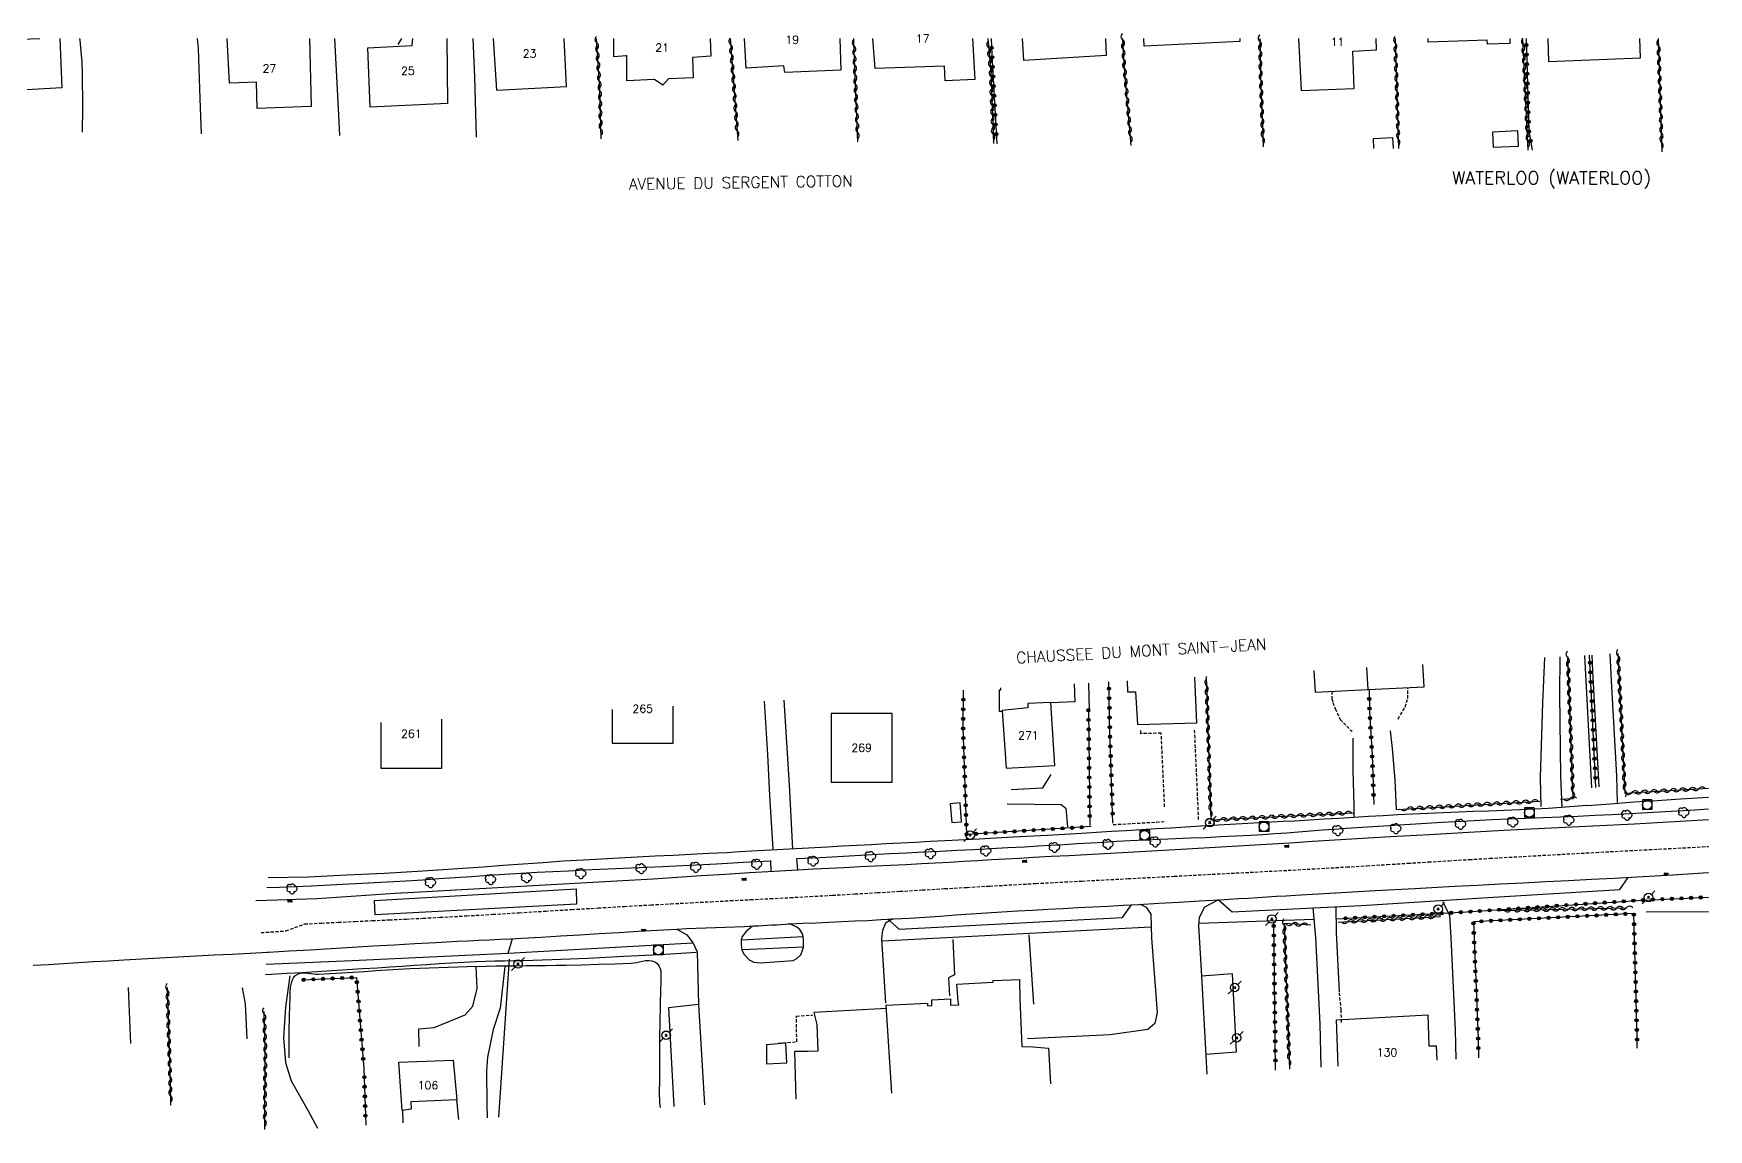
# Model space of a CAD drawing. Header units: millimetres. Extents: x 150997 to 152001, y 151999 to 153001.
# Drawn here: x 151738.7 to 152000, y 152829.7 to 153000.8 of the extents above; entities that cross this region are included whole.
import ezdxf
from ezdxf.enums import TextEntityAlignment as Align

# ---------------------------------------------------------------- set-up
doc = ezdxf.new("R2010")
doc.units = ezdxf.units.MM
doc.linetypes.add('DASHED', pattern=[0.75, 0.5, -0.25])
doc.layers.get('0').update_dxf_attribs({"linetype": 'CONTINUOUS'})
for name, color, linetype in [('W0001', 6, 'DASHED'), ('W0006', 2, 'CONTINUOUS'), ('W0008', 7, 'CONTINUOUS'), ('W0014', 7, 'CONTINUOUS'), ('W0017', 7, 'CONTINUOUS'), ('W0021', 2, 'CONTINUOUS'), ('W0051', 7, 'CONTINUOUS'), ('W0101', 7, 'CONTINUOUS'), ('W0104', 1, 'CONTINUOUS'), ('W0112', 1, 'DASHED'), ('W0211', 2, 'CONTINUOUS'), ('W0300', 7, 'CONTINUOUS'), ('W0310', 3, 'CONTINUOUS'), ('W0323', 7, 'CONTINUOUS'), ('W0330', 7, 'CONTINUOUS'), ('W0401', 7, 'CONTINUOUS'), ('W0420', 7, 'CONTINUOUS'), ('W0473', 7, 'CONTINUOUS'), ('W0980', 7, 'CONTINUOUS'), ('W0989', 7, 'CONTINUOUS'), ('W0991', 7, 'CONTINUOUS'), ('W1102', 7, 'CONTINUOUS')]:
    doc.layers.add(name, color=color, linetype=linetype)
doc.styles.get("Standard").update_dxf_attribs({"font": 'romans.shx', "width": 0.85})

# ---------------------------------------------------------------- blocks, each defined once
blk = doc.blocks.new('T473')
for p, q in [((-0.166667, 0.166667), (0.166667, -0.166667)), ((-0.166667, -0.166667), (0.166667, 0.166667)), ((0.500001, 0.500001), (1.000002, 1.000002)), ((-1.000002, -1.000002), (-0.500001, -0.500001))]:
    blk.add_line(p, q)
blk.add_ellipse((0, 0), major_axis=(0.471405, 0.471405), ratio=1, start_param=5.4977871438, end_param=11.780972451)
blk = doc.blocks.new('T401')
for p, q in [((-0.3, 0.3), (0, 0.3)), ((-0.3, -0.25), (-0.3, 0.3)), ((-0.3, 0.15), (0, 0.15)), ((-0.3, 0), (0, 0)), ((0, 0.3), (0, -0.25)), ((-0.3, -0.15), (0, -0.15)), ((-0.3, -0.25), (-0.3, -0.3)), ((-0.3, -0.3), (0, -0.3)), ((0, -0.3), (0, -0.25))]:
    blk.add_line(p, q)
blk = doc.blocks.new('T420')
for p, q in [((0.75, 0.75), (-0.75, 0.75)), ((-0.75, 0.75), (-0.75, -0.75)), ((0.75, 0.75), (0.75, -0.75)), ((0.75, -0.75), (-0.75, -0.75))]:
    blk.add_line(p, q)
blk.add_ellipse((0, 0), major_axis=(-0.53, 0.53), ratio=1, start_param=3.926991, end_param=10.210176)
blk = doc.blocks.new('T300')
for p, q in [((-0.8, 0.51), (-0.86, 0.34)), ((-0.86, 0.34), (-0.86, 0.17)), ((-0.86, 0.17), (-0.74, 0.06)), ((-0.69, 0.63), (-0.8, 0.51)), ((-0.8, -0.06), (-0.74, 0.06)), ((-0.74, 0.06), (-0.69, 0.11)), ((-0.57, 0.69), (-0.69, 0.63)), ((-0.46, 0.69), (-0.57, 0.69)), ((-0.29, 0.63), (-0.46, 0.69)), ((-0.29, 0.63), (-0.17, 0.74)), ((-0.23, 0.57), (-0.29, 0.63)), ((-0.17, 0.74), (-0.06, 0.8)), ((-0.06, 0.8), (0.06, 0.8)), ((0.06, 0.8), (0.23, 0.74)), ((0.23, 0.74), (0.34, 0.63)), ((0.34, 0.63), (0.4, 0.51)), ((0.46, 0.46), (0.34, 0.46)), ((0.4, 0.51), (0.4, 0.46)), ((0.57, 0.4), (0.46, 0.46)), ((0.57, 0.4), (0.69, 0.29)), ((0.69, 0.29), (0.74, 0.17)), ((0.74, 0.06), (0.69, -0.17)), ((0.74, 0.17), (0.74, 0.06)), ((-0.8, -0.17), (-0.8, -0.06)), ((-0.8, -0.23), (-0.8, -0.17)), ((-0.74, -0.34), (-0.8, -0.23)), ((-0.69, -0.4), (-0.74, -0.34)), ((-0.51, -0.46), (-0.69, -0.4)), ((-0.4, -0.46), (-0.51, -0.46)), ((-0.4, -0.46), (-0.34, -0.46)), ((-0.34, -0.46), (-0.34, -0.4)), ((-0.34, -0.51), (-0.34, -0.46)), ((-0.29, -0.63), (-0.34, -0.51)), ((-0.17, -0.74), (-0.29, -0.63)), ((-0.06, -0.8), (-0.17, -0.74)), ((0.06, -0.8), (-0.06, -0.8)), ((0.17, -0.74), (0.06, -0.8)), ((0.23, -0.69), (0.17, -0.74)), ((0.29, -0.46), (0.23, -0.46)), ((0.29, -0.63), (0.23, -0.69)), ((0.46, -0.4), (0.29, -0.46)), ((0.34, -0.51), (0.29, -0.63)), ((0.34, -0.51), (0.34, -0.46)), ((0.57, -0.34), (0.46, -0.4)), ((0.63, -0.29), (0.57, -0.34)), ((0.69, -0.17), (0.63, -0.29))]:
    blk.add_line(p, q)
blk = doc.blocks.new('t310o')
at = {"color": 0, "linetype": 'Continuous'}
for centre, start, end in [((-0.5, 0.38), 216.8699, 323.1304), ((0.5, -0.37), 36.8699, 143.1303)]:
    blk.add_arc(centre, 0.625, start, end, dxfattribs=at)
blk = doc.blocks.new('t323o')
at = {"color": 0, "linetype": 'Continuous'}
for radius in [0.25, 0.15]:
    blk.add_circle((0, 0), radius, dxfattribs=at)

msp = doc.modelspace()

# ---------------------------------------------------------------- linework, layer by layer
at = {"layer": 'W0001'}
msp.add_lwpolyline([(151774.17, 152860.45), (151778.04, 152860.72), (151780.95, 152861.79), (151783.59, 152861.93), (151786.23, 152862.06), (151788.88, 152862.19), (151791.52, 152862.31), (151794.17, 152862.44), (151796.81, 152862.56), (151799.45, 152862.69), (151802.1, 152862.83), (151806.21, 152863.06), (151810.32, 152863.3), (151814.43, 152863.55), (151818.54, 152863.8), (151822.65, 152864.05), (151826.76, 152864.3), (151830.87, 152864.54), (151834.98, 152864.77), (151838.09, 152864.94), (151841.19, 152865.11), (151844.3, 152865.27), (151847.4, 152865.43), (151850.51, 152865.59), (151853.62, 152865.75), (151856.72, 152865.91), (151859.83, 152866.08), (151863.33, 152866.28), (151866.83, 152866.48), (151870.33, 152866.68), (151873.83, 152866.89), (151877.33, 152867.1), (151880.83, 152867.31), (151884.33, 152867.51), (151887.83, 152867.71), (151895.04, 152868.11), (151902.24, 152868.49), (151909.44, 152868.87), (151916.65, 152869.24), (151919.61, 152869.4), (151922.57, 152869.56), (151925.53, 152869.71), (151928.49, 152869.86), (151931.45, 152870.02), (151934.41, 152870.17), (151937.37, 152870.34), (151940.33, 152870.5), (151943.52, 152870.69), (151946.71, 152870.88), (151949.9, 152871.07), (151953.09, 152871.27), (151956.28, 152871.47), (151959.47, 152871.66), (151962.66, 152871.85), (151965.86, 152872.04), (151974.14, 152872.51), (151982.43, 152872.96), (151990.72, 152873.4), (151999.01, 152873.83), (152000, 152873.89)], dxfattribs=at)
at = {"layer": 'W0006'}
for points in [[(151923.57, 152865.56), (151925.66, 152863.7), (151945.82, 152864.7), (151966.46, 152865.96), (151986.17, 152867.15), (151987.48, 152869.06)], [(151873.74, 152861), (151908.57, 152862.8), (151909.98, 152864.78)], [(151871.97, 152862.52), (151873.74, 152861)], [(151812.74, 152857.24), (151813.38, 152859.5)], [(151774.99, 152855.5), (151788.39, 152856.1), (151812.74, 152857.24)], [(151921.58, 152841.49), (151926.34, 152841.84), (151925.76, 152854.03), (151920.92, 152853.63)], [(151842.43, 152849.23), (151837.73, 152848.72), (151838.6, 152833.3)]]:
    msp.add_lwpolyline(points, dxfattribs=at)
at = {"layer": 'W0008'}
for points in [[(152000, 152878.04), (151988.43, 152877.36)], [(151988.43, 152877.36), (151981.97, 152877.06), (151975.51, 152876.74), (151969.04, 152876.41), (151962.58, 152876.07), (151956.49, 152875.73), (151950.39, 152875.37), (151944.3, 152875.01), (151938.21, 152874.64), (151935.53, 152874.48), (151932.86, 152874.32), (151930.18, 152874.16), (151927.5, 152874), (151924.82, 152873.83), (151922.15, 152873.67), (151919.47, 152873.51), (151916.79, 152873.36), (151914.03, 152873.2), (151911.26, 152873.05), (151908.5, 152872.9), (151905.74, 152872.75), (151902.97, 152872.6), (151900.21, 152872.45), (151897.44, 152872.3), (151894.68, 152872.15), (151892.5, 152872.03), (151890.32, 152871.9), (151888.14, 152871.78), (151885.96, 152871.65), (151883.77, 152871.53), (151881.59, 152871.4), (151879.41, 152871.28), (151877.23, 152871.16), (151874.82, 152871.04), (151872.4, 152870.92), (151869.99, 152870.81), (151867.58, 152870.69), (151865.17, 152870.58), (151862.75, 152870.46), (151860.34, 152870.34), (151857.93, 152870.21), (151854.16, 152869.99), (151850.39, 152869.77), (151846.63, 152869.53), (151842.86, 152869.29), (151839.09, 152869.05), (151835.33, 152868.81), (151831.56, 152868.58), (151827.8, 152868.35), (151824.08, 152868.14), (151820.37, 152867.94), (151816.65, 152867.74), (151812.93, 152867.54), (151809.22, 152867.34), (151805.5, 152867.14), (151801.79, 152866.93), (151798.08, 152866.71), (151795.05, 152866.53), (151792.02, 152866.33), (151788.99, 152866.12), (151785.96, 152865.92), (151782.93, 152865.71), (151779.64, 152865.63), (151776.75, 152865.5), (151773.35, 152865.39)], [(151775.06, 152857.39), (151775.32, 152857.4), (151778.58, 152857.59), (151781.85, 152857.78), (151785.12, 152857.97), (151788.38, 152858.17), (151791.65, 152858.36), (151794.92, 152858.55), (151798.18, 152858.74), (151801.45, 152858.92), (151803.12, 152859), (151804.8, 152859.09), (151806.47, 152859.17), (151808.14, 152859.24), (151809.81, 152859.32), (151811.48, 152859.4), (151813.15, 152859.49), (151814.83, 152859.57), (151817.86, 152859.74), (151820.88, 152859.92), (151823.91, 152860.11), (151826.94, 152860.29), (151829.97, 152860.48), (151833, 152860.66), (151836.03, 152860.83), (151839.06, 152860.99), (151840.56, 152861.06), (151842.06, 152861.12), (151843.57, 152861.18), (151845.07, 152861.24), (151846.57, 152861.3), (151848.08, 152861.35), (151849.58, 152861.42), (151851.08, 152861.48), (151851.78, 152861.52), (151852.48, 152861.56), (151853.18, 152861.6), (151853.88, 152861.64), (151854.58, 152861.68), (151855.28, 152861.72), (151855.98, 152861.76), (151856.68, 152861.8), (151858.71, 152861.9), (151860.73, 152861.99), (151862.76, 152862.09), (151864.79, 152862.18), (151866.81, 152862.27), (151868.84, 152862.36), (151870.87, 152862.47), (151872.89, 152862.58), (151875.31, 152862.72), (151877.72, 152862.87), (151880.13, 152863.03), (151882.54, 152863.2), (151884.95, 152863.36), (151887.36, 152863.53), (151889.77, 152863.68), (151892.19, 152863.83), (151894.54, 152863.97), (151896.9, 152864.1), (151899.26, 152864.22), (151901.62, 152864.34), (151903.97, 152864.47), (151906.33, 152864.59), (151908.69, 152864.71), (151911.05, 152864.84), (151914.22, 152865.02), (151917.4, 152865.2), (151920.58, 152865.38), (151923.75, 152865.57), (151925.23, 152865.66), (151926.71, 152865.75), (151928.19, 152865.84), (151929.67, 152865.93), (151931.15, 152866.02), (151932.62, 152866.11), (151934.1, 152866.2), (151935.58, 152866.29), (151941.78, 152866.65), (151947.99, 152867), (151954.19, 152867.35), (151960.39, 152867.68), (151963.95, 152867.87), (151967.51, 152868.05), (151971.06, 152868.23), (151974.62, 152868.4), (151978.18, 152868.58), (151981.73, 152868.76), (151985.29, 152868.95), (151988.85, 152869.15), (151994.41, 152869.47), (151999.97, 152869.81), (152000, 152869.81)], [(151738.64, 152855.34), (151740.99, 152855.48), (151743.34, 152855.63), (151745.69, 152855.77), (151748.04, 152855.91), (151750.39, 152856.05), (151752.74, 152856.19), (151755.56, 152856.34), (151758.38, 152856.5), (151761.21, 152856.65), (151764.03, 152856.8), (151766.85, 152856.95), (151769.67, 152857.1), (151772.5, 152857.25), (151775.19, 152857.4)]]:
    msp.add_lwpolyline(points, dxfattribs=at)
at = {"layer": 'W0014'}
for points in [[(151853.65, 152871.69), (151853.73, 152869.97)], [(151857.91, 152870.21), (151857.77, 152872.03)], [(151920.56, 152861.91), (151938.41, 152862.55)], [(151849.12, 152859.34), (151858.72, 152859.82)], [(151871.13, 152859.14), (151913.01, 152861.33)], [(151842.05, 152857.32), (151836.42, 152856.99), (151830.79, 152856.69), (151825.16, 152856.42), (151819.52, 152856.18), (151818.05, 152856.13), (151816.57, 152856.09), (151815.09, 152856.06), (151813.62, 152856.04), (151812.14, 152856.01), (151810.66, 152855.97), (151809.19, 152855.93), (151807.71, 152855.87), (151805.79, 152855.78), (151803.87, 152855.67), (151801.95, 152855.55), (151800.03, 152855.43), (151798.11, 152855.3), (151796.2, 152855.16), (151794.28, 152855.04), (151792.36, 152854.91), (151790, 152854.77), (151787.63, 152854.62), (151785.27, 152854.47), (151782.9, 152854.33), (151780.54, 152854.18), (151778.18, 152854.04), (151775.81, 152853.89), (151774.85, 152853.83)], [(151812.73, 152857.24), (151841.52, 152858.84)], [(151849.27, 152857.79), (151858.81, 152858.25)]]:
    msp.add_lwpolyline(points, dxfattribs=at)
at = {"layer": 'W0017'}
for points in [[(151795.54, 152999.06), (151796.16, 153000)], [(151981.79, 152883.06), (151980.71, 152903.71)], [(151982.94, 152883.22), (151981.98, 152901.24), (151981.87, 152903.77)], [(151984.61, 152903.93), (151984.8, 152899.75), (151985.63, 152884.89), (151985.73, 152880.77)], [(151974.43, 152903.36), (151974.08, 152896.31), (151973.73, 152884.59), (151973.82, 152880.12)], [(151977.17, 152880.01), (151976.96, 152884.89), (151976.8, 152897.65), (151976.88, 152903.5)], [(151852.69, 152896.57), (151853.17, 152888.24), (151853.51, 152881.84), (151854.03, 152873.46)], [(151857.14, 152873.49), (151856.62, 152883.5), (151855.77, 152896.74)], [(151944.51, 152890.79), (151944.5, 152885.85), (151944.64, 152880.24), (151944.69, 152878.45)], [(151951.32, 152879.59), (151951.11, 152884.31), (151950.68, 152889.18), (151950.39, 152891.93)], [(151891.19, 152882.8), (151896.12, 152883.06), (151897.44, 152885.13)], [(151890.56, 152880.52), (151898.98, 152880.43), (151899.74, 152879.88), (151900.01, 152876.93)], [(151911.35, 152864.86), (151912.27, 152864.41), (151912.99, 152863.3), (151913.12, 152859.57), (151913.97, 152848), (151913.63, 152846.25), (151912.55, 152845.34), (151906.64, 152844.47), (151893.73, 152843.89)], [(151923.57, 152865.56), (151921.39, 152864.43), (151920.52, 152862.78), (151920.44, 152861.57), (151920.92, 152853.63), (151921.59, 152841.25), (151921.74, 152838.35)], [(151941.86, 152864.5), (151941.91, 152860.44), (151942.37, 152851.18)], [(151958.52, 152865.32), (151959.57, 152863.17), (151959.8, 152859.61), (151960.45, 152845.22), (151960.57, 152840.7)], [(151850.85, 152861.47), (151849.82, 152860.59), (151849.26, 152859.86), (151849.08, 152859.33), (151849.1, 152858.58), (151849.18, 152857.78), (151849.5, 152857.08), (151850.35, 152856.19), (151851.05, 152855.82), (151852.08, 152855.73), (151857.17, 152856.11), (151857.77, 152856.41), (151858.37, 152856.95), (151858.65, 152857.7), (151858.78, 152858.12), (151858.8, 152859.39), (151858.72, 152860.16), (151858.21, 152860.95), (151857.76, 152861.27), (151856.5, 152861.89)], [(151872.72, 152862.57), (151871.6, 152861.93), (151871.11, 152860.75), (151870.98, 152859.54), (151871.6, 152849.45)], [(151938.25, 152864.32), (151938.7, 152859.67), (151939.34, 152846.21), (151939.52, 152839.42)], [(151839.04, 152860.99), (151840.61, 152860.11), (151841.61, 152858.82), (151842.19, 152857.42), (151842.43, 152849.23), (151843.35, 152833.59)], [(151882.11, 152859.37), (151882.35, 152853.83), (151881.45, 152853.39), (151881.6, 152850.58)], [(151894.76, 152849.28), (151894.03, 152860.09)], [(151798.82, 152842.69), (151798.77, 152845.45), (151801.17, 152845.65), (151806.03, 152847.63), (151807.21, 152848.99), (151807.88, 152851.74), (151807.76, 152855.16)], [(151812.2, 152855.18), (151811.48, 152848.65), (151810.38, 152845.33), (151809.5, 152841), (151809.33, 152838.82), (151809.41, 152833.71), (151809.47, 152831.53)], [(151753.42, 152851.89), (151753.79, 152843.12)], [(151753.42, 152851.89), (151753.42, 152851.86)], [(151771.99, 152843.89), (151771.76, 152849.33), (151771.29, 152851.83)], [(151771.31, 152851.71), (151771.29, 152851.83)], [(151778.64, 152853.68), (151778.01, 152848.81), (151777.7, 152844.02), (151778, 152840.19), (151778.87, 152837.32), (151781.53, 152832.64), (151783, 152829.93)]]:
    msp.add_lwpolyline(points, dxfattribs=at)
at = {"layer": 'W0021'}
msp.add_lwpolyline([(151791.87, 152865.48), (151823.33, 152867.27), (151823.39, 152864.89), (151791.99, 152863.21)], close=True, dxfattribs=at)
at = {"layer": 'W0051'}
for points in [[(151981.07, 152880.27), (151979.03, 152880.12), (151976.99, 152879.97), (151974.96, 152879.84), (151972.92, 152879.73), (151970.53, 152879.61), (151968.14, 152879.5), (151965.75, 152879.41), (151963.36, 152879.33), (151960.97, 152879.24), (151958.58, 152879.15), (151956.2, 152879.05), (151953.81, 152878.94), (151951.51, 152878.82), (151949.22, 152878.69), (151946.93, 152878.56), (151944.64, 152878.42), (151942.35, 152878.27), (151940.06, 152878.13), (151937.77, 152877.99), (151935.48, 152877.86), (151933.64, 152877.76), (151931.8, 152877.66), (151929.96, 152877.56), (151928.13, 152877.46), (151926.29, 152877.36), (151924.45, 152877.26), (151922.62, 152877.16), (151920.78, 152877.05), (151918.46, 152876.91), (151916.14, 152876.77), (151913.81, 152876.63), (151911.49, 152876.49), (151909.17, 152876.34), (151906.85, 152876.2), (151904.52, 152876.06), (151902.2, 152875.92), (151896.87, 152875.62), (151891.53, 152875.34), (151886.2, 152875.05), (151880.86, 152874.77), (151878.57, 152874.65), (151876.28, 152874.52), (151873.99, 152874.4), (151871.69, 152874.28), (151869.4, 152874.16), (151867.11, 152874.03), (151864.82, 152873.91), (151862.53, 152873.79), (151860.57, 152873.68), (151858.61, 152873.57), (151856.64, 152873.46), (151854.68, 152873.35), (151852.72, 152873.24), (151850.76, 152873.14), (151848.8, 152873.03), (151846.84, 152872.92), (151844.04, 152872.78), (151841.25, 152872.64), (151838.45, 152872.5), (151835.66, 152872.36), (151832.86, 152872.22), (151830.07, 152872.08), (151827.27, 152871.93), (151824.48, 152871.76), (151821.34, 152871.57), (151818.21, 152871.35), (151815.07, 152871.13), (151811.94, 152870.9), (151808.81, 152870.67), (151805.67, 152870.44), (151802.54, 152870.23), (151799.4, 152870.03), (151793.45, 152869.69), (151787.5, 152869.39), (151781.55, 152869.1), (151775.27, 152869)], [(151981.07, 152880.27), (151984.71, 152880.56), (151988.35, 152880.83), (151991.99, 152881.08), (151995.64, 152881.31), (152000, 152881.56)], [(151857.8, 152872), (151861.41, 152872.19), (151865.03, 152872.39), (151868.64, 152872.58), (151872.25, 152872.77), (151874.88, 152872.91), (151877.51, 152873.04), (151880.14, 152873.17), (151882.77, 152873.3), (151885.4, 152873.44), (151888.03, 152873.57), (151890.66, 152873.71), (151893.29, 152873.85), (151895.35, 152873.97), (151897.4, 152874.09), (151899.46, 152874.21), (151901.52, 152874.33), (151903.57, 152874.46), (151905.63, 152874.58), (151907.69, 152874.7), (151909.75, 152874.81), (151912.1, 152874.92), (151914.46, 152875.03), (151916.82, 152875.12), (151919.18, 152875.22), (151921.54, 152875.31), (151923.89, 152875.42), (151926.25, 152875.53), (151928.61, 152875.66), (151930.47, 152875.78), (151932.33, 152875.9), (151934.19, 152876.04), (151936.05, 152876.18), (151937.91, 152876.32), (151939.77, 152876.46), (151941.63, 152876.6), (151943.49, 152876.73), (151948.48, 152877.05), (151953.47, 152877.37), (151958.46, 152877.67), (151963.45, 152877.94), (151966.14, 152878.08), (151968.83, 152878.2), (151971.52, 152878.31), (151974.22, 152878.41), (151976.91, 152878.52), (151979.6, 152878.63), (151982.29, 152878.75), (151984.98, 152878.89), (151991.44, 152879.25), (151997.89, 152879.63), (152000, 152879.77)], [(151775.1, 152867.51), (151777.04, 152867.52), (151781.98, 152867.73), (151786.92, 152867.99), (151791.86, 152868.26), (151796.8, 152868.55), (151799.36, 152868.7), (151801.92, 152868.87), (151804.47, 152869.04), (151807.03, 152869.21), (151809.59, 152869.39), (151812.14, 152869.55), (151814.7, 152869.71), (151817.26, 152869.86), (151819.7, 152869.99), (151822.15, 152870.11), (151824.6, 152870.22), (151827.04, 152870.33), (151829.49, 152870.44), (151831.94, 152870.54), (151834.39, 152870.65), (151836.83, 152870.77), (151841.03, 152870.98), (151845.23, 152871.2), (151849.43, 152871.43), (151853.63, 152871.67)]]:
    msp.add_lwpolyline(points, dxfattribs=at)
at = {"layer": 'W0101'}
for points in [[(151729.62, 152999.65), (151739.64, 153000)], [(151742.79, 153000), (151743.11, 152992.28), (151730.18, 152991.56), (151729.62, 152999.65)], [(151781.74, 153000), (151782, 152989.37), (151773.56, 152989.04), (151773.46, 152993.18), (151769.26, 152993.01), (151768.87, 153000)], [(151803.15, 153000), (151803.28, 152989.83), (151791.18, 152989.28), (151790.81, 152998.54), (151797.76, 152998.88), (151797.87, 153000)], [(151810.39, 153000), (151810.9, 152991.93), (151821.84, 152992.49), (151821.46, 153000)], [(151844.25, 153000), (151844.36, 152997.24), (151841.47, 152997.03), (151841.58, 152993.86), (151837.74, 152993.67), (151836.86, 152992.71), (151835.54, 152993.59), (151831.23, 152993.39), (151831.24, 152997.34), (151831.16, 152997.28), (151829.23, 152997.12), (151829.19, 152998.8), (151829.22, 152998.83), (151829.2, 153000)], [(151864.49, 153000), (151864.61, 152995.03), (151855.87, 152994.68), (151855.76, 152995.72), (151849.86, 152995.38), (151849.59, 153000)], [(151885.17, 153000), (151885.51, 152993.58), (151880.9, 152993.38), (151880.79, 152995.69), (151869.98, 152995.32), (151869.63, 153000)], [(151905.93, 153000), (151906.05, 152997.33), (151893.17, 152996.53), (151892.96, 153000)], [(151926.87, 153000), (151926.88, 152999.51), (151911.94, 152998.8), (151911.88, 153000)], [(151936.04, 153000), (151936.43, 152991.86), (151944.73, 152992.19), (151944.53, 152998.01), (151948.22, 152998.22), (151948.15, 153000)], [(151968.99, 153000), (151969.01, 152999.23), (151965.51, 152999.08), (151965.49, 152999.74), (151956.28, 152999.44), (151956.26, 153000)], [(151974.94, 153000), (151975.03, 152996.41), (151989.4, 152996.98), (151989.31, 153000)], [(151938.42, 152901.35), (151938.65, 152897.99)], [(151946.92, 152898.39), (151955.66, 152898.8), (151955.45, 152902.3)], [(151909.28, 152899.72), (151909.37, 152898.02), (151910.59, 152898.02), (151910.9, 152892.93)], [(151910.9, 152892.93), (151920.17, 152893.2), (151919.85, 152900.31)], [(151938.65, 152897.99), (151946.92, 152898.39)], [(151828.96, 152890.03), (151838.48, 152890.03), (151838.48, 152895.77)], [(151792.86, 152886.12), (151802.38, 152886.12), (151802.38, 152893.76)], [(151792.86, 152893.23), (151792.86, 152886.12)], [(151828.96, 152895.24), (151828.96, 152890.03)], [(151871.72, 152849.1), (151878.15, 152849.45), (151878.16, 152849.01), (151878.85, 152849.05), (151878.85, 152849.97), (151881.72, 152850.12), (151881.75, 152849.1), (151883.04, 152849.19), (151882.95, 152849.71), (151882.71, 152852.39), (151888.39, 152852.7), (151888.38, 152852.95), (151892.52, 152853.11), (151892.57, 152850.05), (151892.87, 152842.68), (151894.64, 152842.62), (151897.02, 152842.41), (151897.33, 152836.86)], [(151872.6, 152835.36), (151871.72, 152849.1)], [(151941.95, 152846.85), (151956.23, 152847.6), (151956.39, 152842.77), (151957.52, 152842.75), (151957.61, 152840.52)], [(151942.23, 152839.59), (151941.95, 152846.85)]]:
    msp.add_lwpolyline(points, dxfattribs=at)
for points in [[(151890.44, 152886.1), (151898.02, 152886.55), (151897.41, 152896.36), (151893.79, 152896.21), (151893.81, 152895.52), (151889.79, 152895.12)], [(151863.11, 152883.93), (151872.63, 152883.93), (151872.63, 152894.66), (151863.11, 152894.66)], [(151795.65, 152840.24), (151804.14, 152840.55), (151804.72, 152834.36), (151797.55, 152834.03), (151797.58, 152832.87), (151796.2, 152832.7)]]:
    msp.add_lwpolyline(points, close=True, dxfattribs=at)
at = {"layer": 'W0104'}
for points in [[(151966.43, 152983.01), (151970.36, 152983.21), (151970.23, 152985.58), (151966.31, 152985.38)], [(151883.47, 152877.73), (151883.23, 152880.68), (151881.71, 152880.56), (151881.95, 152877.61)], [(151853.04, 152842.95), (151853.03, 152839.97), (151856.18, 152840.11), (151856.07, 152843.17)]]:
    msp.add_lwpolyline(points, close=True, dxfattribs=at)
for points in [[(151947.71, 152984.38), (151950.69, 152984.54), (151950.78, 152982.81)], [(151947.79, 152982.84), (151947.71, 152984.38)], [(151889.8, 152894.95), (151889.38, 152894.94), (151889.4, 152898.31), (151889.57, 152898.34), (151889.58, 152898.63)], [(151901.05, 152899.27), (151901.16, 152896.45), (151897.41, 152896.31)], [(151871.76, 152848.6), (151860.4, 152847.96), (151860.91, 152846.1), (151861.02, 152841.93), (151859.51, 152841.87), (151857.38, 152841.87), (151857.63, 152834.45)], [(151805.04, 152831.26), (151804.72, 152834.36)], [(151796.24, 152832.7), (151796.29, 152830.73)]]:
    msp.add_lwpolyline(points, dxfattribs=at)
at = {"layer": 'W0112'}
for points in [[(151951.56, 152893.77), (151952.67, 152895.65), (151953.08, 152896.98), (151953.07, 152898.68)], [(151941.27, 152898.11), (151941.24, 152896.95), (151941.4, 152896.38), (151941.75, 152895.42), (151942.52, 152893.7), (151944.38, 152891.86)], [(151915.14, 152880.1), (151914.62, 152891.58), (151911.45, 152891.49), (151911.44, 152891.99)], [(151919.78, 152892.05), (151920.4, 152878.09)], [(151907.11, 152877.3), (151915.22, 152877.78)], [(151942.37, 152851.07), (151942.63, 152848.42), (151942.69, 152846.44)], [(151854.83, 152843.19), (151857.75, 152843.41), (151857.7, 152847.41), (151860.21, 152847.58)]]:
    msp.add_lwpolyline(points, dxfattribs=at)
at = {"layer": 'W0211'}
msp.add_lwpolyline([(151778.57, 152840.92), (151778.54, 152843), (151778.55, 152845.09), (151778.6, 152847.18), (151778.68, 152849.26), (151778.7, 152850.13), (151778.71, 152851.01), (151778.78, 152851.91), (151778.98, 152852.77), (151779.08, 152853.07), (151779.21, 152853.37), (151779.4, 152853.65), (151779.67, 152853.87), (151780.1, 152854.05), (151780.55, 152854.15), (151781, 152854.17), (151781.45, 152854.14), (151781.87, 152854.08), (151782.29, 152854.01), (151782.72, 152853.97), (151783.15, 152853.96), (151784.93, 152854.05), (151786.72, 152854.16), (151788.5, 152854.28), (151790.29, 152854.4), (151792.07, 152854.53), (151793.85, 152854.65), (151795.64, 152854.76), (151797.42, 152854.85), (151800.39, 152854.97), (151803.35, 152855.06), (151806.32, 152855.14), (151809.29, 152855.2), (151810.85, 152855.24), (151812.41, 152855.26), (151813.97, 152855.28), (151815.52, 152855.29), (151817.08, 152855.31), (151818.64, 152855.33), (151820.2, 152855.35), (151821.76, 152855.38), (151824.29, 152855.43), (151826.83, 152855.5), (151829.36, 152855.57), (151831.89, 152855.67), (151832.34, 152855.71), (151832.79, 152855.8), (151833.24, 152855.9), (151833.68, 152856), (151834.16, 152856.07), (151834.65, 152856.08), (151835.14, 152856.03), (151835.61, 152855.88), (151835.9, 152855.69), (151836.13, 152855.43), (151836.3, 152855.15), (151836.44, 152854.85), (151836.53, 152854.49), (151836.55, 152854.13), (151836.53, 152853.77), (151836.53, 152853.41), (151836.53, 152852.86), (151836.53, 152852.31), (151836.51, 152851.77), (151836.5, 152851.22), (151836.47, 152850.67), (151836.45, 152850.12), (151836.43, 152849.57), (151836.42, 152849.02), (151836.38, 152846.52), (151836.35, 152844.01), (151836.34, 152841.5), (151836.35, 152839), (151836.34, 152837.31), (151836.31, 152835.61), (151836.35, 152833.9), (151836.43, 152833.17)], dxfattribs=at)
at = {"layer": 'W0300'}
for points in [[(151746.34, 152985.35), (151746.37, 152989.27), (151746.34, 152994.58), (151746.27, 152996.31), (151746.13, 152998.03), (151745.95, 152999.74), (151745.92, 153000)], [(151903.26, 152899.39), (151903.39, 152895.15)], [(151990.26, 152863.68), (152000, 152863.76)], [(151811.26, 152831.64), (151812.95, 152856.32)]]:
    msp.add_lwpolyline(points, dxfattribs=at)
at = {"layer": 'W0310'}
for points in [[(151827.23, 152984.34), (151827.03, 152992.15), (151826.52, 153000)], [(151847.37, 153000), (151847.93, 152992.52), (151848.54, 152984.08)], [(151867.29, 152983.84), (151866.67, 152999.3), (151866.64, 153000)], [(151887.56, 153000), (151888.01, 152994.83), (151888.43, 152983.58)], [(151909.95, 152983.31), (151908.83, 152996.03), (151908.61, 153000)], [(151929.98, 153000), (151930.13, 152994.24), (151930.51, 152983.06)], [(151951.11, 153000), (151951.64, 152982.8)], [(151971.89, 152982.54), (151971.04, 153000)], [(151992.15, 153000), (151992.73, 152982.29)], [(151985.88, 152904), (151986.95, 152882.22), (152000, 152882.97)], [(151976.91, 152881.25), (151978.89, 152881.38), (151978.35, 152895.51), (151978.03, 152903.56)], [(151921.64, 152900.41), (151922.35, 152878)], [(151951.49, 152879.68), (151973.71, 152880.97)], [(151922.35, 152878.02), (151944.55, 152879.13)], [(151937.97, 152861.59), (151933.79, 152861.87), (151933.79, 152861.76), (151934.62, 152839.13)], [(151942.24, 152862.08), (151958.17, 152862.98)], [(151967.67, 152863.89), (151987.27, 152864.29)], [(151759.54, 152851.89), (151760, 152836.97), (151760.06, 152833.49)], [(151759.54, 152851.89), (151759.54, 152851.81)], [(151774.76, 152829.71), (151774.84, 152842.52), (151774.66, 152848.13)]]:
    msp.add_lwpolyline(points, dxfattribs=at)
at = {"layer": 'W0323'}
for points in [[(151888.06, 153000), (151888.2, 152997.45), (151888.95, 152983.57)], [(151971.55, 153000), (151971.97, 152985.58), (151972.49, 152982.54)], [(151982.44, 152883.08), (151981.45, 152903.75)], [(151907.08, 152877.52), (151906.61, 152891.58), (151906.44, 152899.57)], [(151947.04, 152898.39), (151947.12, 152894.97), (151947.52, 152888.13), (151947.8, 152880.44)], [(151903.67, 152876.99), (151884.29, 152875.78), (151884.27, 152875.78), (151883.7, 152892.42), (151883.77, 152898.3)], [(151903.25, 152895.23), (151903.48, 152877.15)], [(151941.89, 152862.59), (151961.46, 152863.62), (151988.97, 152865.48), (152000, 152865.99)], [(151932.46, 152839), (151932.16, 152862.13)], [(151988.89, 152842.42), (151988.85, 152844.14), (151988.35, 152863.43), (151963.31, 152862.15), (151964.06, 152843.92), (151964.14, 152840.92)], [(151780.48, 152853.06), (151789.06, 152853.46), (151790.23, 152839.25)], [(151790.23, 152839.25), (151790.5, 152830.38)]]:
    msp.add_lwpolyline(points, dxfattribs=at)
at = {"layer": 'W0330'}
for points in [[(151764.21, 153000), (151764.35, 152998.45), (151764.61, 152990.65), (151764.82, 152985.12)], [(151786.45, 152984.85), (151786.29, 152988), (151785.67, 153000)], [(151807.78, 152984.58), (151807.55, 152994.03), (151807.29, 153000)]]:
    msp.add_lwpolyline(points, dxfattribs=at)
at = {"layer": 'W1102'}
msp.add_lwpolyline([(151946.92, 152898.39), (151946.69, 152901.81)], dxfattribs=at)

# ---------------------------------------------------------------- block references
at = {"layer": 'W0300'}
for p in [(151961.34, 152877.33), (151969.5, 152877.68), (151978.24, 152877.98), (151987.31, 152878.75), (151996.19, 152879.18), (151906.34, 152874.21), (151913.71, 152874.58), (151942.2, 152876.36), (151951.25, 152876.65), (151860.33, 152871.59), (151869.29, 152872.3), (151878.64, 152872.75), (151887.27, 152873.17), (151897.99, 152873.73), (151815.64, 152868.99), (151824.1, 152869.64), (151833.52, 152870.41), (151842.02, 152870.64), (151851.53, 152871.09), (151779.03, 152867.26), (151800.64, 152868.23), (151810.02, 152868.7)]:
    msp.add_blockref('T300', p, dxfattribs=at)
at = {"layer": 'W0310'}
for p, rotation in [((151826.56, 152999.32), 93.69908321533433), ((151908.62, 152999.76), 93.15074552293954), ((151930, 152999.55), 271.4895312262548), ((151951.13, 152999.29), 271.7532245963258), ((151826.66, 152997.83), 93.69908321533433), ((151847.44, 152999.04), 274.3193132908482), ((151847.56, 152997.54), 274.3193132908482), ((151866.69, 152998.83), 92.27693722724236), ((151866.75, 152997.33), 92.27693722724236), ((151887.69, 152998.56), 274.9640032405218), ((151887.82, 152997.07), 274.9640032405218), ((151908.7, 152998.26), 93.15074552293954), ((151908.79, 152996.76), 93.15074552293954), ((151930.04, 152998.05), 271.4895312262548), ((151951.18, 152997.79), 271.7532245963258), ((151971.09, 152999.03), 92.76589972658535), ((151971.16, 152997.53), 92.76589972658535), ((151992.19, 152998.78), 271.8880377701782), ((151992.24, 152997.28), 271.8880377701782), ((151826.76, 152996.33), 93.69908321533433), ((151826.85, 152994.83), 93.69908321533433), ((151847.67, 152996.04), 274.3193132908482), ((151847.78, 152994.55), 274.3193132908482), ((151866.81, 152995.83), 92.27693722724236), ((151866.87, 152994.34), 92.27693722724236), ((151887.95, 152995.57), 274.9640032405218), ((151888.04, 152994.07), 272.1242659369568), ((151908.89, 152995.27), 95.02460273405143), ((151930.07, 152996.55), 271.4895312262548), ((151930.11, 152995.05), 271.4895312262548), ((151951.22, 152996.29), 271.7532245963258), ((151951.27, 152994.79), 271.7532245963258), ((151971.24, 152996.03), 92.76589972658535), ((151971.31, 152994.53), 92.76589972658535), ((151992.29, 152995.78), 271.8880377701782), ((151992.34, 152994.28), 271.8880377701782), ((151826.95, 152993.34), 93.69908321533433), ((151827.03, 152991.84), 91.51644849965002), ((151847.89, 152993.05), 274.3193132908482), ((151848, 152991.56), 274.123291602242), ((151866.93, 152992.84), 92.27693722724236), ((151888.1, 152992.58), 272.1242659369568), ((151909.03, 152993.77), 95.02460273405143), ((151909.16, 152992.28), 95.02460273405143), ((151930.16, 152993.55), 271.9117543278744), ((151930.21, 152992.05), 271.9117543278744), ((151951.32, 152993.29), 271.7532245963258), ((151951.36, 152991.79), 271.7532245963258), ((151971.38, 152993.03), 92.76589972658535), ((151971.45, 152991.53), 92.76589972658535), ((151992.39, 152992.78), 271.8880377701782), ((151827.07, 152990.34), 91.51644849965002), ((151827.11, 152988.84), 91.51644849965002), ((151848.11, 152990.06), 274.123291602242), ((151866.99, 152991.34), 92.27693722724236), ((151867.05, 152989.84), 92.27693722724236), ((151888.15, 152991.08), 272.1242659369568), ((151888.21, 152989.58), 272.1242659369568), ((151909.29, 152990.79), 95.02460273405143), ((151909.42, 152989.29), 95.02460273405143), ((151930.26, 152990.55), 271.9117543278744), ((151930.31, 152989.06), 271.9117543278744), ((151951.41, 152990.29), 271.7532245963258), ((151971.53, 152990.04), 92.76589972658535), ((151992.44, 152991.28), 271.8880377701782), ((151992.49, 152989.78), 271.8880377701782), ((151827.15, 152987.34), 91.51644849965002), ((151848.22, 152988.57), 274.123291602242), ((151848.33, 152987.07), 274.123291602242), ((151867.11, 152988.34), 92.27693722724236), ((151867.17, 152986.84), 92.27693722724236), ((151888.26, 152988.08), 272.1242659369568), ((151888.32, 152986.58), 272.1242659369568), ((151909.55, 152987.8), 95.02460273405143), ((151909.68, 152986.3), 95.02460273405143), ((151930.36, 152987.56), 271.9117543278744), ((151951.45, 152988.79), 271.7532245963258), ((151951.5, 152987.29), 271.7532245963258), ((151971.6, 152988.54), 92.76589972658535), ((151971.67, 152987.04), 92.76589972658535), ((151992.54, 152988.28), 271.8880377701782), ((151992.59, 152986.78), 271.8880377701782), ((151827.19, 152985.84), 91.51644849965002), ((151848.44, 152985.57), 274.123291602242), ((151867.23, 152985.34), 92.27693722724236), ((151888.37, 152985.08), 272.1242659369568), ((151909.81, 152984.81), 95.02460273405143), ((151930.41, 152986.06), 271.9117543278744), ((151930.46, 152984.56), 271.9117543278744), ((151951.55, 152985.79), 271.7532245963258), ((151951.59, 152984.3), 271.7532245963258), ((151971.74, 152985.54), 92.76589972658535), ((151971.82, 152984.04), 92.76589972658535), ((151992.64, 152985.28), 271.8880377701782), ((151992.68, 152983.78), 271.8880377701782), ((151978.04, 152903.38), 92.25355274722699), ((151985.9, 152903.62), 272.8140506335531), ((151978.1, 152901.88), 92.25355274722699), ((151978.16, 152900.38), 92.25355274722699), ((151985.97, 152902.12), 272.8140506335531), ((151986.04, 152900.63), 272.8140506335531), ((151921.69, 152898.99), 271.8172847348567), ((151921.73, 152897.49), 271.8172847348567), ((151978.22, 152898.88), 92.25355274722699), ((151978.27, 152897.38), 92.25355274722699), ((151986.12, 152899.13), 272.8140506335531), ((151986.19, 152897.63), 272.8140506335531), ((151921.78, 152895.99), 271.8172847348567), ((151978.33, 152895.88), 92.25355274722699), ((151986.27, 152896.13), 272.8140506335531), ((151921.83, 152894.49), 271.8172847348567), ((151921.88, 152892.99), 271.8172847348567), ((151978.39, 152894.38), 92.21817956440492), ((151978.45, 152892.89), 92.21817956440492), ((151986.34, 152894.63), 272.8140506335531), ((151986.41, 152893.13), 272.8140506335531), ((151921.92, 152891.49), 271.8172847348567), ((151921.97, 152889.99), 271.8172847348567), ((151978.51, 152891.39), 92.21817956440492), ((151978.57, 152889.89), 92.21817956440492), ((151986.49, 152891.64), 272.8140506335531), ((151986.56, 152890.14), 272.8140506335531), ((151922.02, 152888.49), 271.8172847348567), ((151922.07, 152886.99), 271.8172847348567), ((151978.62, 152888.39), 92.21817956440492), ((151986.63, 152888.64), 272.8140506335531), ((151986.71, 152887.14), 272.8140506335531), ((151922.11, 152885.49), 271.8172847348567), ((151978.68, 152886.89), 92.21817956440492), ((151978.74, 152885.39), 92.21817956440492), ((151986.78, 152885.64), 272.8140506335531), ((151922.16, 152883.99), 271.8172847348567), ((151922.21, 152882.49), 271.8172847348567), ((151978.8, 152883.89), 92.21817956440492), ((151978.86, 152882.39), 92.21817956440492), ((151986.85, 152884.15), 272.8140506335531), ((151986.93, 152882.65), 272.8140506335531), ((151991.01, 152882.45), 3.299528649525254), ((151992.51, 152882.54), 3.299528649525254), ((151994.01, 152882.63), 3.299528649525254), ((151995.51, 152882.71), 3.299528649525254), ((151997, 152882.8), 3.299528649525254), ((151998.5, 152882.89), 3.299528649525254), ((151922.26, 152880.99), 271.8172847348567), ((151922.3, 152879.5), 271.8172847348567), ((151952.99, 152879.77), 3.314913265667202), ((151954.48, 152879.86), 3.314913265667202), ((151955.98, 152879.95), 3.314913265667202), ((151957.48, 152880.03), 3.314913265667202), ((151958.98, 152880.12), 3.314913265667202), ((151960.47, 152880.21), 3.314913265667202), ((151961.97, 152880.29), 3.314913265667202), ((151963.47, 152880.38), 3.314913265667202), ((151964.97, 152880.47), 3.314913265667202), ((151966.46, 152880.55), 3.314913265667202), ((151967.96, 152880.64), 3.314913265667202), ((151969.46, 152880.73), 3.314913265667202), ((151970.96, 152880.81), 3.314913265667202), ((151972.45, 152880.9), 3.314913265667202), ((151978.41, 152881.35), 3.863907238254424), ((151988.02, 152882.28), 3.299528649525254), ((151989.52, 152882.37), 3.299528649525254), ((151923.85, 152878.1), 2.857770353588624), ((151925.35, 152878.17), 2.857770353588624), ((151926.85, 152878.25), 2.857770353588624), ((151928.34, 152878.32), 2.857770353588624), ((151929.84, 152878.4), 2.857770353588624), ((151931.34, 152878.47), 2.857770353588624), ((151932.84, 152878.55), 2.857770353588624), ((151934.34, 152878.62), 2.857770353588624), ((151935.83, 152878.7), 2.857770353588624), ((151937.33, 152878.77), 2.857770353588624), ((151938.83, 152878.85), 2.857770353588624), ((151940.33, 152878.92), 2.857770353588624), ((151941.83, 152879), 2.857770353588624), ((151943.32, 152879.07), 2.857770353588624), ((151979.67, 152864.14), 1.175463036124445), ((151981.17, 152864.17), 1.175463036124445), ((151982.67, 152864.2), 1.175463036124445), ((151984.17, 152864.23), 1.175463036124445), ((151985.67, 152864.26), 1.175463036124445), ((151987.17, 152864.29), 1.175463036124445), ((151933.8, 152861.61), 272.0838827532463), ((151935.03, 152861.79), 176.192298141133), ((151936.52, 152861.69), 176.192298141133), ((151943.74, 152862.16), 3.243352017586141), ((151945.23, 152862.25), 3.243352017586141), ((151946.73, 152862.33), 3.243352017586141), ((151948.23, 152862.42), 3.243352017586141), ((151949.73, 152862.5), 3.243352017586141), ((151951.22, 152862.59), 3.243352017586141), ((151952.72, 152862.67), 3.243352017586141), ((151954.22, 152862.76), 3.243352017586141), ((151955.72, 152862.84), 3.243352017586141), ((151957.21, 152862.93), 3.243352017586141), ((151969.17, 152863.92), 1.175463036124445), ((151970.67, 152863.95), 1.175463036124445), ((151972.17, 152863.98), 1.175463036124445), ((151973.67, 152864.02), 1.175463036124445), ((151975.17, 152864.05), 1.175463036124445), ((151976.67, 152864.08), 1.175463036124445), ((151978.17, 152864.11), 1.175463036124445), ((151933.85, 152860.11), 272.0838827532463), ((151933.91, 152858.61), 272.0838827532463), ((151933.96, 152857.11), 272.0838827532463), ((151934.02, 152855.62), 272.0838827532463), ((151934.07, 152854.12), 272.0838827532463), ((151759.55, 152851.48), 271.77696595811), ((151934.12, 152852.62), 272.0838827532463), ((151934.18, 152851.12), 272.0838827532463), ((151759.6, 152849.98), 271.77696595811), ((151759.64, 152848.48), 271.77696595811), ((151934.23, 152849.62), 272.0838827532463), ((151934.29, 152848.12), 272.0838827532463), ((151759.69, 152846.98), 271.77696595811), ((151759.73, 152845.48), 271.77696595811), ((151774.68, 152847.71), 91.80998884727363), ((151774.73, 152846.21), 91.80998884727363), ((151934.34, 152846.62), 272.0838827532463), ((151934.4, 152845.12), 272.0838827532463), ((151759.78, 152843.99), 271.77696595811), ((151759.83, 152842.49), 271.77696595811), ((151774.77, 152844.71), 91.80998884727363), ((151774.82, 152843.21), 91.80998884727363), ((151934.45, 152843.62), 272.0838827532463), ((151759.87, 152840.99), 271.77696595811), ((151774.83, 152840.21), 89.6453667361913), ((151774.84, 152841.71), 89.6453667361913), ((151934.51, 152842.12), 272.0838827532463), ((151934.56, 152840.63), 272.0838827532463), ((151759.92, 152839.49), 271.77696595811), ((151759.97, 152837.99), 271.77696595811), ((151774.82, 152838.71), 89.6453667361913), ((151760.01, 152836.49), 271.0674630609955), ((151760.04, 152834.99), 271.0674630609955), ((151774.8, 152835.71), 89.6453667361913), ((151774.81, 152837.21), 89.6453667361913), ((151774.79, 152834.21), 89.6453667361913), ((151774.78, 152832.71), 89.6453667361913), ((151774.77, 152831.21), 89.6453667361913)]:
    msp.add_blockref('t310o', p, dxfattribs=dict(at, rotation=rotation))
at = {"layer": 'W0323'}
for p, rotation in [((151888.14, 152998.55), 273.3365096818646), ((151971.58, 152998.99), 271.6921807871079), ((151971.62, 152997.49), 271.6921807871079), ((151888.23, 152997.06), 273.0690803952327), ((151888.31, 152995.56), 273.0690803952327), ((151971.66, 152995.99), 271.6921807871079), ((151888.39, 152994.06), 273.0690803952327), ((151888.47, 152992.56), 273.0690803952327), ((151971.71, 152994.49), 271.6921807871079), ((151971.75, 152992.99), 271.6921807871079), ((151888.55, 152991.06), 273.0690803952327), ((151971.8, 152991.49), 271.6921807871079), ((151971.84, 152989.99), 271.6921807871079), ((151888.63, 152989.57), 273.0690803952327), ((151888.71, 152988.07), 273.0690803952327), ((151971.89, 152988.49), 271.6921807871079), ((151971.93, 152986.99), 271.6921807871079), ((151888.79, 152986.57), 273.0690803952327), ((151888.87, 152985.07), 273.0690803952327), ((151971.99, 152985.49), 279.7066524095707), ((151972.24, 152984.02), 279.7066524095707), ((151981.51, 152902.56), 92.7457595529689), ((151981.58, 152901.06), 92.7457595529689), ((151906.46, 152898.51), 91.22174092948892), ((151981.65, 152899.56), 92.7457595529689), ((151883.75, 152896.8), 89.25765746111384), ((151906.49, 152897.01), 91.22174092948892), ((151906.53, 152895.51), 91.22174092948892), ((151947.07, 152896.92), 271.4567841622907), ((151981.72, 152898.07), 92.7457595529689), ((151981.8, 152896.57), 92.7457595529689), ((151883.71, 152893.8), 89.25765746111384), ((151883.73, 152895.3), 89.25765746111384), ((151903.25, 152895.15), 270.7194080347641), ((151903.27, 152893.65), 270.7194080347641), ((151906.56, 152894.01), 91.22174092948892), ((151947.11, 152895.42), 271.4567841622907), ((151947.18, 152893.92), 273.3404195858221), ((151981.87, 152895.07), 92.7457595529689), ((151981.94, 152893.57), 92.7457595529689), ((151883.7, 152892.3), 91.96603635863833), ((151883.75, 152890.8), 91.96603635863833), ((151903.29, 152892.15), 270.7194080347641), ((151903.31, 152890.65), 270.7194080347641), ((151906.59, 152892.51), 91.22174092948892), ((151906.63, 152891.01), 91.90522005859731), ((151947.27, 152892.43), 273.3404195858221), ((151947.36, 152890.93), 273.3404195858221), ((151982.01, 152892.07), 92.7457595529689), ((151982.08, 152890.57), 92.7457595529689), ((151883.8, 152889.3), 91.96603635863833), ((151883.85, 152887.8), 91.96603635863833), ((151903.32, 152889.15), 270.7194080347641), ((151906.68, 152889.51), 91.90522005859731), ((151906.73, 152888.01), 91.90522005859731), ((151947.45, 152889.43), 273.3404195858221), ((151947.53, 152887.93), 272.0985166718206), ((151982.16, 152889.08), 92.7457595529689), ((151883.91, 152886.31), 91.96603635863833), ((151903.34, 152887.65), 270.7194080347641), ((151903.36, 152886.15), 270.7194080347641), ((151906.78, 152886.51), 91.90522005859731), ((151947.58, 152886.43), 272.0985166718206), ((151982.23, 152887.58), 92.7457595529689), ((151982.3, 152886.08), 92.7457595529689), ((151883.96, 152884.81), 91.96603635863833), ((151884.01, 152883.31), 91.96603635863833), ((151903.38, 152884.65), 270.7194080347641), ((151903.4, 152883.15), 270.7194080347641), ((151906.83, 152885.01), 91.90522005859731), ((151906.88, 152883.51), 91.90522005859731), ((151947.64, 152884.93), 272.0985166718206), ((151947.69, 152883.44), 272.0985166718206), ((151982.37, 152884.58), 92.7457595529689), ((151884.06, 152881.81), 91.96603635863833), ((151884.11, 152880.31), 91.96603635863833), ((151903.42, 152881.65), 270.7194080347641), ((151903.44, 152880.15), 270.7194080347641), ((151906.93, 152882.01), 91.90522005859731), ((151906.98, 152880.51), 91.90522005859731), ((151947.75, 152881.94), 272.0985166718206), ((151884.16, 152878.81), 91.96603635863833), ((151884.21, 152877.31), 91.96603635863833), ((151903.46, 152878.65), 270.7194080347641), ((151907.03, 152879.02), 91.90522005859731), ((151884.27, 152875.81), 91.96603635863833), ((151885.73, 152875.87), 183.5524036859537), ((151887.23, 152875.97), 183.5524036859537), ((151888.73, 152876.06), 183.5524036859537), ((151890.23, 152876.15), 183.5524036859537), ((151891.72, 152876.24), 183.5524036859537), ((151893.22, 152876.34), 183.5524036859537), ((151894.72, 152876.43), 183.5524036859537), ((151896.21, 152876.52), 183.5524036859537), ((151897.71, 152876.62), 183.5524036859537), ((151899.21, 152876.71), 183.5524036859537), ((151900.71, 152876.8), 183.5524036859537), ((151902.2, 152876.89), 183.5524036859537), ((151970.34, 152864.22), 3.866610075391075), ((151971.84, 152864.32), 3.866610075391075), ((151973.33, 152864.42), 3.866610075391075), ((151974.83, 152864.52), 3.866610075391075), ((151976.33, 152864.63), 3.866610075391075), ((151977.82, 152864.73), 3.866610075391075), ((151979.32, 152864.83), 3.866610075391075), ((151980.82, 152864.93), 3.866610075391075), ((151982.31, 152865.03), 3.866610075391075), ((151983.81, 152865.13), 3.866610075391075), ((151985.31, 152865.23), 3.866610075391075), ((151986.8, 152865.33), 3.866610075391075), ((151988.3, 152865.43), 3.866610075391075), ((151989.8, 152865.52), 2.637462907218711), ((151991.3, 152865.59), 2.637462907218711), ((151992.79, 152865.66), 2.637462907218711), ((151994.29, 152865.73), 2.637462907218711), ((151995.79, 152865.79), 2.637462907218711), ((151997.29, 152865.86), 2.637462907218711), ((151998.79, 152865.93), 2.637462907218711), ((151943.39, 152862.67), 3.014784541926007), ((151944.88, 152862.75), 3.014784541926007), ((151946.38, 152862.83), 3.014784541926007), ((151947.88, 152862.91), 3.014784541926007), ((151949.38, 152862.98), 3.014784541926007), ((151950.88, 152863.06), 3.014784541926007), ((151952.37, 152863.14), 3.014784541926007), ((151953.87, 152863.22), 3.014784541926007), ((151955.37, 152863.3), 3.014784541926007), ((151956.87, 152863.38), 3.014784541926007), ((151958.37, 152863.46), 3.014784541926007), ((151959.86, 152863.54), 3.014784541926007), ((151961.36, 152863.62), 3.014784541926007), ((151962.86, 152863.72), 3.866610075391075), ((151963.32, 152861.9), 272.3621509720552), ((151964.35, 152863.82), 3.866610075391075), ((151964.56, 152862.21), 182.9267773497096), ((151965.85, 152863.92), 3.866610075391075), ((151966.06, 152862.29), 182.9267773497096), ((151967.35, 152864.02), 3.866610075391075), ((151967.56, 152862.37), 182.9267773497096), ((151968.84, 152864.12), 3.866610075391075), ((151969.05, 152862.44), 182.9267773497096), ((151970.55, 152862.52), 182.9267773497096), ((151972.05, 152862.6), 182.9267773497096), ((151973.55, 152862.67), 182.9267773497096), ((151975.05, 152862.75), 182.9267773497096), ((151976.54, 152862.83), 182.9267773497096), ((151978.04, 152862.9), 182.9267773497096), ((151979.54, 152862.98), 182.9267773497096), ((151981.04, 152863.06), 182.9267773497096), ((151982.54, 152863.13), 182.9267773497096), ((151984.03, 152863.21), 182.9267773497096), ((151985.53, 152863.29), 182.9267773497096), ((151987.03, 152863.36), 182.9267773497096), ((151988.35, 152863.25), 91.50290443475846), ((151988.39, 152861.75), 91.50290443475846), ((151932.16, 152861.49), 90.74549106204452), ((151932.18, 152859.99), 90.74549106204452), ((151963.38, 152860.4), 272.3621509720552), ((151988.43, 152860.25), 91.50290443475846), ((151932.2, 152858.49), 90.74549106204452), ((151932.22, 152856.99), 90.74549106204452), ((151963.44, 152858.9), 272.3621509720552), ((151963.51, 152857.41), 272.3621509720552), ((151988.47, 152858.75), 91.50290443475846), ((151988.51, 152857.25), 91.50290443475846), ((151932.24, 152855.49), 90.74549106204452), ((151932.26, 152853.99), 90.74549106204452), ((151963.57, 152855.91), 272.3621509720552), ((151963.63, 152854.41), 272.3621509720552), ((151988.55, 152855.75), 91.50290443475846), ((151988.59, 152854.25), 91.50290443475846), ((151780.83, 152853.08), 2.690441419837495), ((151782.33, 152853.15), 2.690441419837495), ((151783.83, 152853.22), 2.690441419837495), ((151785.33, 152853.29), 2.690441419837495), ((151786.83, 152853.36), 2.690441419837495), ((151788.32, 152853.43), 2.690441419837495), ((151789.12, 152852.7), 274.7329538994887), ((151789.24, 152851.21), 274.7329538994887), ((151932.28, 152852.49), 90.74549106204452), ((151963.69, 152852.91), 272.3621509720552), ((151963.75, 152851.41), 272.3621509720552), ((151988.63, 152852.75), 91.50290443475846), ((151988.67, 152851.25), 91.50290443475846), ((151789.37, 152849.71), 274.7329538994887), ((151932.3, 152850.99), 90.74549106204452), ((151932.32, 152849.49), 90.74549106204452), ((151963.82, 152849.91), 272.3621509720552), ((151988.71, 152849.75), 91.50290443475846), ((151789.49, 152848.22), 274.7329538994887), ((151789.62, 152846.72), 274.7329538994887), ((151932.34, 152847.99), 90.74549106204452), ((151932.36, 152846.49), 90.74549106204452), ((151963.88, 152848.41), 272.3621509720552), ((151963.94, 152846.91), 272.3621509720552), ((151988.75, 152848.25), 91.50290443475846), ((151988.78, 152846.76), 91.50290443475846), ((151789.74, 152845.23), 274.7329538994887), ((151789.86, 152843.73), 274.7329538994887), ((151932.38, 152844.99), 90.74549106204452), ((151932.4, 152843.49), 90.74549106204452), ((151964, 152845.42), 272.3621509720552), ((151964.06, 152843.92), 271.4730236751482), ((151988.82, 152845.26), 91.50290443475846), ((151988.86, 152843.76), 91.18633100225742), ((151789.99, 152842.24), 274.7329538994887), ((151790.11, 152840.74), 274.7329538994887), ((151932.42, 152841.99), 90.74549106204452), ((151964.1, 152842.42), 271.4730236751482), ((151932.44, 152840.5), 90.74549106204452), ((151790.28, 152837.88), 271.7097281749168), ((151790.32, 152836.38), 271.7097281749168), ((151790.37, 152834.88), 271.7097281749168), ((151790.41, 152833.38), 271.7097281749168), ((151790.45, 152831.88), 271.7097281749168)]:
    msp.add_blockref('t323o', p, dxfattribs=dict(at, rotation=rotation))
at = {"layer": 'W0401'}
for p, rotation in [((151934.21, 152874.07), 93.46514552799886), ((151893.32, 152871.72), 93.21155426449464), ((151993.38, 152869.43), 273.3667206808262), ((151849.56, 152868.91), 93.53967655222202), ((151778.7, 152865.51), 93.7155129422149), ((151833.87, 152860.66), 273.2755035044607)]:
    msp.add_blockref('T401', p, dxfattribs=dict(at, rotation=rotation))
at = {"layer": 'W0420'}
for p in [(151990.43, 152880.4), (151930.64, 152876.97), (151972.05, 152879.19), (151912.02, 152875.63), (151836.16, 152857.74)]:
    msp.add_blockref('T420', p, dxfattribs=at)
at = {"layer": 'W0473'}
for p in [(151922.17, 152877.61), (151922.2, 152877.6), (151884.82, 152875.64), (151957.83, 152864.12), (151990.65, 152865.94), (151931.88, 152862.57), (151814.27, 152855.54), (151926.07, 152851.87), (151837.39, 152844.42), (151926.38, 152844.01)]:
    msp.add_blockref('T473', p, dxfattribs=at)

# ---------------------------------------------------------------- texts
at = {"layer": 'W0980'}
msp.add_text('WATERLOO (WATERLOO)', height=2, dxfattribs=at).set_placement((151975.51, 152978.11), align=Align.MIDDLE)
at = {"layer": 'W0989'}
msp.add_text('AVENUE DU SERGENT COTTON', height=1.75, rotation=0.7954, dxfattribs=at).set_placement((151849.02, 152977.52), align=Align.MIDDLE)
msp.add_text('CHAUSSEE DU MONT SAINT-JEAN   ', height=1.75, rotation=3.1518, dxfattribs=at).set_placement((151892.04, 152902.46))
at = {"layer": 'W0991'}
for s, p in [('19', (151857.05, 152999.8)), ('17', (151877.4, 152999.97)), ('23', (151816.06, 152997.64)), ('21', (151836.75, 152998.56)), ('11', (151942.12, 152999.46)), ('27', (151775.49, 152995.32)), ('25', (151797.08, 152994.95)), ('265', (151833.72, 152895.39)), ('261', (151797.62, 152891.49)), ('271', (151893.9, 152891.23)), ('269', (151867.87, 152889.29)), ('130', (151949.85, 152841.74)), ('106', (151800.21, 152836.62))]:
    msp.add_text(s, height=1.25, dxfattribs=at).set_placement(p, align=Align.MIDDLE_CENTER)

doc.saveas('drawing.dxf')
